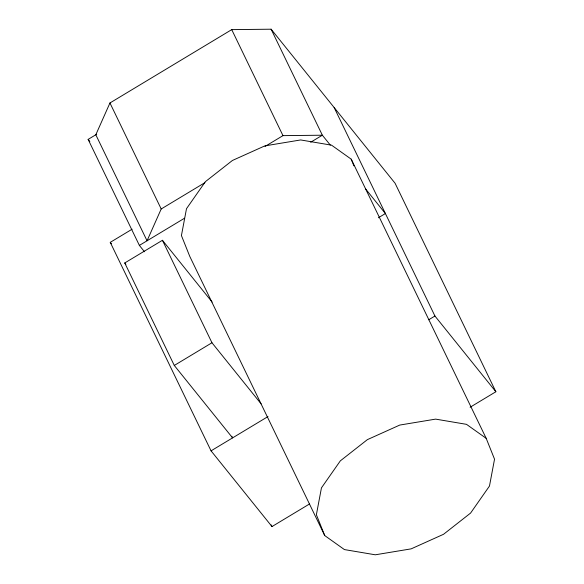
<?xml version="1.0" encoding="UTF-8"?>
<svg xmlns="http://www.w3.org/2000/svg" width="584" height="584" viewBox="0 0 584 584"><rect width="100%" height="100%" fill="white"/><g stroke="black" fill="none" stroke-linecap="round" stroke-linejoin="round"><path stroke-width="0.88" d="M470.127 407.245L495.867 391.747L395.083 183.252L271.115 29.2L231.724 29.631L109.953 102.967L95.812 134.765L147.058 240.783L161.199 208.977L204.911 182.653M144.489 251.762L139.379 245.411L88.133 139.393L96.696 134.24M265.019 146.453L282.977 135.641L322.361 135.211L330.31 145.095M309.432 504.021L271.983 526.571L211.05 450.848L110.259 242.353L132.101 229.205M139.379 245.411L184.544 218.212M310.673 142.255L322.361 135.211L271.115 29.2M231.79 436.248L232.578 437.883L174.287 365.453L124.75 262.968L162.425 240.287L212.138 302.067M378.388 217.766L385.396 213.547L365.518 188.844M174.287 365.453L211.963 342.764L261.106 403.836M211.05 450.848L267.998 416.56M428.7 319.784L434.934 316.024L495.867 391.747M351.232 159.177L331.544 145.168L300.658 139.948L264.808 145.891L232.425 160.469L205.378 181.682L186.493 208.7L181.427 235.571L189.778 256.405L324.733 535.572L344.421 549.581L375.308 554.8L411.158 548.858L443.541 534.287L470.587 513.066L489.472 486.049L494.538 459.177L486.187 438.343L351.232 159.177L353.904 165.841M486.187 438.343L466.499 424.342L435.613 419.122L399.77 425.064L367.38 439.635L340.333 460.856L321.448 487.874L316.382 514.745L324.733 535.572M88.133 139.393L89.834 141.51M110.259 242.353L111.398 243.769M124.75 262.968L125.888 264.391M334.15 107.529L434.934 316.024M231.724 29.631L282.977 135.641M109.953 102.967L161.199 208.977M162.425 240.287L211.963 342.764M271.188 524.928L271.983 526.571"/></g></svg>
